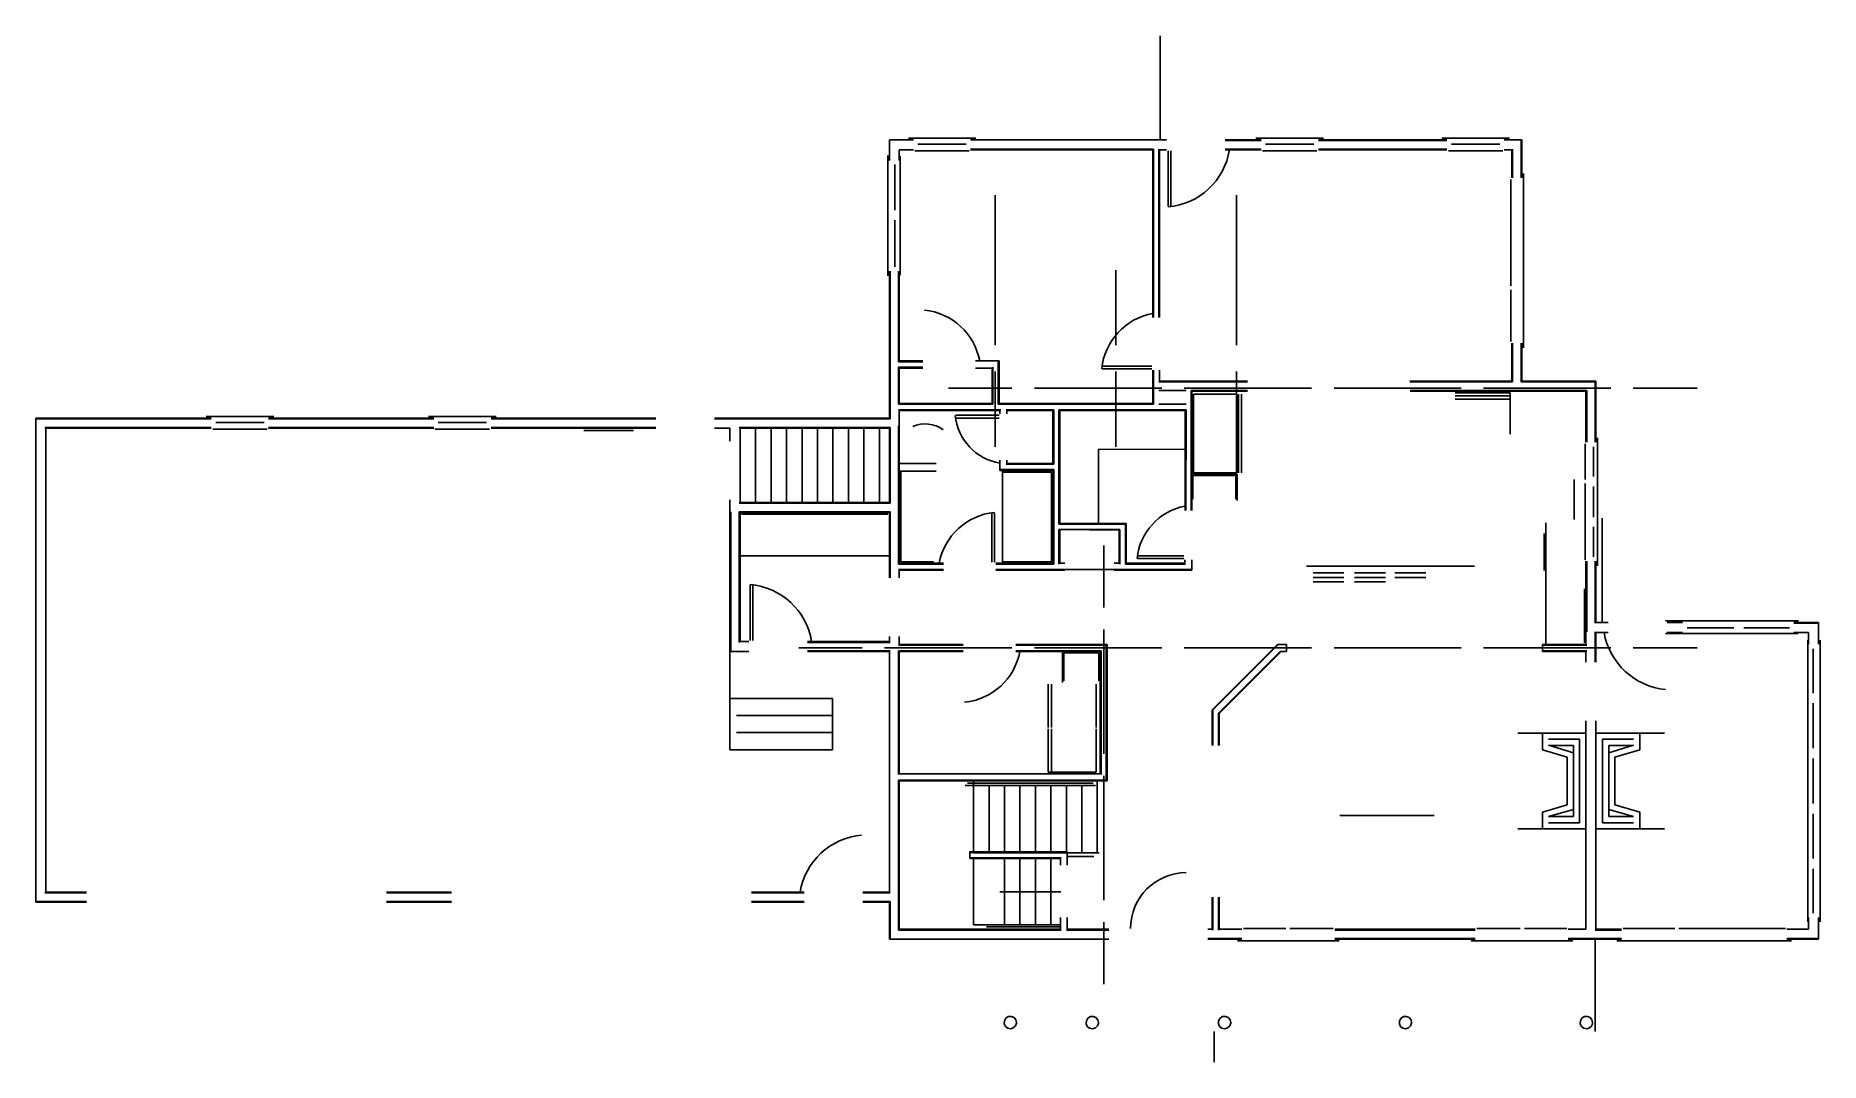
# Model space of a CAD drawing. Header units: inches. Extents: x 115 to 1315, y 208 to 899.
import ezdxf

# ---------------------------------------------------------------- set-up
doc = ezdxf.new("R2010")
doc.units = ezdxf.units.IN
for name, color, linetype in [('A-DOOR', 1, 'Continuous'), ('A-GLAZ', 5, 'Continuous'), ('A-STRS', 3, 'Continuous'), ('A-WALL', 7, 'Continuous')]:
    doc.layers.add(name, color=color, linetype=linetype)

msp = doc.modelspace()

# ---------------------------------------------------------------- linework, layer by layer
at = {"layer": 'A-DOOR'}
for centre, radius, start, end in [((872.660319, 829.306292), 45.965775, -84.797634464, -9.204891109), ((708.615365, 672.231694), 42.147906, 10.571308639, 84.246009573), ((874.180121, 670.433272), 42.262803, 100.561758401, 174.13065834), ((713.270478, 616.384634), 21.218022, 54.743648564, 112.96110121), ((769.432778, 646.755865), 35.956218, -174.537758828, -99.150185477), ((764.233607, 536.176013), 42.182422, 95.813282609, 169.366822922), ((895.791376, 542.986606), 40.170853, 101.13829367, 173.931429375), ((591.595748, 483.840774), 46.047227, 9.346625226, 84.881846621), ((1215.674622, 505.182536), 46.345245, -170.428262337, -95.379148517), ((735.706898, 492.345524), 42.074312, -84.30790542, -10.500588284), ((674.826503, 315.077965), 46.253265, 95.331088704, 170.540517579), ((889.012127, 298.370374), 37.501232, 90.079768095, 179.954749628)]:
    msp.add_arc(centre, radius, start, end, dxfattribs=at)
at = {"layer": 'A-GLAZ'}
for p, q in [((871.519938, 828.640055), (871.519938, 898.720052)), ((747.359945, 829.76001), (702.079915, 829.76001)), ((915.199951, 828.160075), (939.359945, 828.160075)), ((935.839925, 829.76001), (981.279948, 829.76001)), ((977.919922, 828.160075), (1064.159993, 828.160075)), ((1106.23999, 829.76001), (1060.799967, 829.76001)), ((1114.079915, 828.160075), (1114.079915, 803.200033)), ((688.159993, 818.240072), (688.159993, 737.280029)), ((743.039958, 821.280029), (706.399984, 821.280029)), ((740.959961, 825.76001), (708.47998, 825.76001)), ((743.839925, 822.400065), (866.879964, 822.400065)), ((866.879964, 822.400065), (866.879964, 709.120036)), ((870.559977, 822.400065), (870.559977, 709.120036)), ((876.799967, 821.280029), (876.799967, 783.840007)), ((878.559977, 821.280029), (878.559977, 783.840007)), ((915.199951, 822.400065), (939.359945, 822.400065)), ((940.159993, 821.280029), (976.799967, 821.280029)), ((942.23999, 825.76001), (974.719971, 825.76001)), ((977.919922, 822.400065), (1064.159993, 822.400065)), ((1101.919922, 821.280029), (1065.279948, 821.280029)), ((1099.839925, 825.76001), (1067.359945, 825.76001)), ((1108.319987, 822.400065), (1108.319987, 803.200033)), ((692.959961, 781.280029), (692.959961, 812)), ((696.639974, 779.200033), (696.639974, 814.079997)), ((1115.679932, 688.800049), (1115.679932, 806.079997)), ((1107.199951, 730.400065), (1107.199951, 802.079997)), ((760.47998, 791.52002), (760.47998, 741.120036)), ((922.719971, 791.52002), (922.719971, 741.120036)), ((692.959961, 774.560059), (692.959961, 743.360026)), ((696.639974, 776.640055), (696.639974, 741.280029)), ((689.759928, 640.960002), (689.759928, 740.320068)), ((695.519938, 679.359985), (695.519938, 740.320068)), ((760.47998, 741.120036), (760.47998, 690.560059)), ((841.599935, 741.120036), (841.599935, 690.560059)), ((922.719971, 741.120036), (922.719971, 690.560059)), ((1107.199951, 727.840007), (1107.199951, 692.960042)), ((1108.319987, 691.840007), (1108.319987, 665.919963)), ((1114.079915, 691.840007), (1114.079915, 665.919963)), ((711.839925, 679.359985), (695.519938, 679.359985)), ((695.519938, 650.880005), (695.519938, 675.839966)), ((711.839925, 675.839966), (695.519938, 675.839966)), ((758.879964, 650.880005), (758.879964, 675.839966)), ((760.47998, 672.800008), (760.47998, 622.23999)), ((762.559977, 650.880005), (762.559977, 679.359985)), ((865.759928, 676.480021), (832.47998, 676.480021)), ((865.759928, 674.720011), (832.47998, 674.720011)), ((841.599935, 672.800008), (841.599935, 622.23999)), ((866.879964, 673.759969), (866.879964, 650.880005)), ((922.719971, 672.800008), (922.719971, 622.23999)), ((728.959961, 661.76001), (771.679932, 661.76001)), ((786.879964, 661.76001), (829.599935, 661.76001)), ((829.599935, 661.76001), (872.47998, 661.76001)), ((930.079915, 665.919963), (870.559977, 665.919963)), ((888.799967, 660.159993), (870.559977, 660.159993)), ((887.519938, 661.76001), (930.399984, 661.76001)), ((930.079915, 660.159993), (892.159993, 660.159993)), ((892.159993, 660.159993), (892.159993, 579.519979)), ((930.399984, 661.76001), (973.119954, 661.76001)), ((988.319987, 661.76001), (1031.039958, 661.76001)), ((1031.039958, 661.76001), (1073.919922, 661.76001)), ((1108.319987, 665.919963), (1039.359945, 665.919963)), ((1096.799967, 660.159993), (1039.519938, 660.159993)), ((1088.959961, 661.76001), (1131.840007, 661.76001)), ((1096.799967, 660.159993), (1158.239909, 660.159993)), ((1114.079915, 665.919963), (1164, 665.919963)), ((1131.840007, 661.76001), (1174.559896, 661.76001)), ((1158.239909, 660.159993), (1158.239909, 625.279989)), ((1164, 665.919963), (1164, 625.279989)), ((1189.599935, 661.76001), (1232.47998, 661.76001)), ((695.519938, 650.880005), (758.879964, 650.880005)), ((762.559977, 650.880005), (866.879964, 650.880005)), ((870.559977, 650.880005), (888.799967, 650.880005)), ((893.919922, 657.599976), (923.039958, 657.599976)), ((893.919922, 657.599976), (893.919922, 604.800008)), ((923.039958, 657.599976), (923.039958, 604.800008)), ((923.999919, 631.680013), (923.999919, 657.599976)), ((926.079915, 657.599976), (926.079915, 631.680013)), ((1069.759928, 658.559977), (1106.719971, 658.559977)), ((1069.759928, 656.47998), (1106.719971, 656.47998)), ((1069.759928, 654.23999), (1106.719971, 654.23999)), ((1106.719971, 658.559977), (1106.719971, 630.720011)), ((1106.719971, 656.159993), (1106.719971, 630.720011)), ((115.680013, 640.960002), (233.279948, 640.960002)), ((275.360026, 642.559977), (229.919922, 642.559977)), ((268.799967, 638.559977), (236.319987, 638.559977)), ((271.680013, 640.960002), (383.039876, 640.960002)), ((379.360026, 642.559977), (424.799967, 642.559977)), ((385.759928, 638.559977), (418.399902, 638.559977)), ((421.439941, 640.960002), (532.159993, 640.960002)), ((571.679932, 640.960002), (689.759928, 640.960002)), ((695.519938, 647.199992), (764.159993, 647.199992)), ((695.519938, 543.359985), (695.519938, 636.319987)), ((763.039958, 643.519979), (733.919922, 643.519979)), ((763.039958, 641.599976), (733.919922, 641.599976)), ((767.839925, 647.199992), (799.839925, 647.199992)), ((799.839925, 610.559977), (799.839925, 647.199992)), ((803.359945, 570.23999), (803.359945, 647.199992)), ((803.359945, 647.199992), (888.799967, 647.199992)), ((888.799967, 647.199992), (888.639974, 579.519979)), ((121.439941, 635.199992), (233.279948, 635.199992)), ((270.879883, 634.079997), (234.239909, 634.079997)), ((271.680013, 635.199992), (383.039876, 635.199992)), ((383.680013, 634.079997), (420.47998, 634.079997)), ((421.439941, 635.199992), (532.159993, 635.199992)), ((483.839925, 633.279989), (517.119954, 633.279989)), ((588.319987, 635.199992), (689.759928, 635.199992)), ((588.959961, 626.079997), (588.959961, 586.559977)), ((682.559977, 634.720011), (682.559977, 584.800008)), ((689.759928, 584.319987), (689.759928, 635.199992)), ((923.999919, 630.880005), (923.999919, 604.800008)), ((926.079915, 604.800008), (926.079915, 630.880005)), ((1157.119954, 600.159993), (1157.119954, 624.319987)), ((1165.599935, 542.23999), (1165.599935, 628.319987)), ((829.919922, 570.720011), (829.919922, 620.640015)), ((829.919922, 620.640015), (888.159993, 620.47998)), ((1162.719971, 602.23999), (1162.719971, 622.23999)), ((695.999919, 611.039998), (720.799967, 611.039998)), ((718.879964, 605.920003), (695.999919, 605.920003)), ((695.999919, 605.920003), (695.999919, 544)), ((695.999919, 605.920003), (695.999919, 544)), ((720.799967, 605.920003), (695.999919, 605.920003)), ((697.119954, 544.960002), (697.119954, 605.920003)), ((799.839925, 606.880005), (764.159993, 606.880005)), ((799.199951, 606.399984), (765.279948, 606.399984)), ((765.279948, 544), (765.279948, 606.399984)), ((765.279948, 605.279989), (798.23999, 605.279989)), ((799.839925, 610.559977), (767.839925, 610.559977)), ((798.23999, 605.279989), (798.23999, 544.960002)), ((799.199951, 606.399984), (799.199951, 544)), ((799.839925, 543.359985), (799.839925, 606.880005)), ((892.639974, 603.840007), (923.199951, 603.840007)), ((892.639974, 586.23999), (892.639974, 603.840007)), ((893.439941, 603.039998), (922.399984, 603.039998)), ((893.439941, 587.039998), (893.439941, 603.039998)), ((893.919922, 604.800008), (923.039958, 604.800008)), ((922.399984, 603.039998), (922.399984, 587.039998)), ((923.199951, 603.840007), (923.199951, 586.23999)), ((1149.919922, 573.279989), (1149.919922, 600.319987)), ((1157.119954, 597.599976), (1157.119954, 546.23999)), ((1162.719971, 595.519979), (1162.719971, 575.039998)), ((582.719971, 578.559977), (582.719971, 485.119954)), ((689.759928, 584.319987), (588.319987, 584.319987)), ((689.759928, 578.559977), (588.319987, 578.559977)), ((588.319987, 578.559977), (588.319987, 490.720052)), ((689.279948, 578.079997), (588.959961, 578.079997)), ((688.159993, 576.960002), (589.919922, 576.960002)), ((689.759928, 534.23999), (689.759928, 578.559977)), ((758.23999, 544.640015), (758.23999, 577.920003)), ((759.999919, 544.640015), (759.999919, 577.920003)), ((803.359945, 570.23999), (847.999919, 570.23999)), ((803.359945, 543.359985), (803.359945, 566.559977)), ((803.359945, 566.559977), (844.319987, 566.559977)), ((844.319987, 543.359985), (844.319987, 566.559977)), ((847.999919, 543.359985), (847.999919, 570.23999)), ((1130.719971, 571.199992), (1130.719971, 489.279948)), ((1162.719971, 568.319987), (1162.719971, 548.319987)), ((1168.639974, 504.159993), (1168.639974, 574.23999)), ((833.439941, 514.079997), (833.439941, 555.840007)), ((1129.599935, 539.039998), (1129.599935, 564)), ((689.279948, 548.960002), (588.959961, 548.960002)), ((725.599935, 543.359985), (695.519938, 543.359985)), ((695.999919, 544), (718.879964, 544)), ((695.999919, 544), (718.879964, 544)), ((718.879964, 544.960002), (697.119954, 544.960002)), ((799.839925, 543.359985), (760.959961, 543.359985)), ((798.23999, 544.960002), (765.279948, 544.960002)), ((765.279948, 544), (799.199951, 544)), ((888.47998, 543.359985), (847.999919, 543.359985)), ((887.359945, 548.960002), (856.159993, 548.960002)), ((887.359945, 547.199992), (856.159993, 547.199992)), ((969.759928, 542.079997), (1082.879964, 542.079997)), ((1158.239909, 545.279989), (1158.239909, 497.920003)), ((1164, 545.279989), (1164, 503.680013)), ((595.679932, 492), (595.679932, 529.439982)), ((597.439941, 492), (597.439941, 529.439982)), ((725.599935, 539.840007), (695.519938, 539.840007)), ((807.199951, 539.840007), (760.959961, 539.840007)), ((892.159993, 539.840007), (840.47998, 539.840007)), ((995.039958, 537.599976), (974.23999, 537.599976)), ((995.039958, 534.399984), (974.23999, 534.399984)), ((974.23999, 531.359985), (995.039958, 531.359985)), ((1022.879964, 537.599976), (1002.079915, 537.599976)), ((1022.879964, 534.399984), (1002.079915, 534.399984)), ((1002.079915, 531.359985), (1022.879964, 531.359985)), ((1050.079915, 537.599976), (1029.279948, 537.599976)), ((1050.079915, 534.399984), (1029.279948, 534.399984)), ((1156.799967, 490.399984), (1156.799967, 526.720052)), ((1157.759928, 489.279948), (1157.759928, 527.680013)), ((1300.639974, 505.279948), (1219.840007, 505.279948)), ((833.439941, 457.439941), (833.439941, 499.360026)), ((1164, 497.920003), (1164, 477.439941)), ((1259.199951, 496.799967), (1223.840007, 496.799967)), ((1257.119954, 500.47998), (1225.919922, 500.47998)), ((1261.759928, 496.799967), (1296.639974, 496.799967)), ((1263.840007, 500.47998), (1294.559896, 500.47998)), ((1297.599935, 503.680013), (1313.759928, 503.680013)), ((582.079915, 485.119954), (582.079915, 418.559977)), ((628.319987, 487.040039), (671.039958, 487.040039)), ((634.23999, 490.720052), (689.759928, 490.720052)), ((634.23999, 485.119954), (689.759928, 485.119954)), ((686.079915, 487.040039), (728.959961, 487.040039)), ((738.879964, 488.799967), (695.519938, 488.799967)), ((695.519938, 401.76001), (695.519938, 485.119954)), ((738.879964, 485.119954), (695.519938, 485.119954)), ((728.959961, 487.040039), (771.679932, 487.040039)), ((835.199951, 488.799967), (774.23999, 488.799967)), ((831.679932, 485.119954), (774.23999, 485.119954)), ((786.879964, 487.040039), (829.599935, 487.040039)), ((831.039958, 484.639974), (805.759928, 484.639974)), ((805.759928, 484.639974), (805.759928, 463.840007)), ((830.079915, 483.680013), (806.719971, 483.680013)), ((806.719971, 483.680013), (806.719971, 464.959961)), ((829.599935, 487.040039), (872.47998, 487.040039)), ((830.079915, 464.959961), (830.079915, 483.680013)), ((831.039958, 463.840007), (831.039958, 484.639974)), ((831.679932, 401.76001), (831.679932, 485.119954)), ((835.199951, 453.279948), (835.199951, 488.799967)), ((887.519938, 487.040039), (930.399984, 487.040039)), ((950.399984, 488.799967), (906.879964, 445.279948)), ((952.639974, 485.119954), (910.559977, 443.040039)), ((930.399984, 487.040039), (973.119954, 487.040039)), ((988.319987, 487.040039), (1031.039958, 487.040039)), ((1031.039958, 487.040039), (1073.919922, 487.040039)), ((1088.959961, 487.040039), (1131.840007, 487.040039)), ((1158.239909, 488.799967), (1129.119954, 488.799967)), ((1158.239909, 485.119954), (1129.119954, 485.119954)), ((1131.840007, 487.040039), (1174.559896, 487.040039)), ((1189.599935, 487.040039), (1232.47998, 487.040039)), ((1306.879964, 380.319987), (1306.879964, 488.47998)), ((1310.559896, 456.639974), (1310.559896, 486.399984)), ((796.159993, 433.439941), (796.159993, 462.559977)), ((796.159993, 462.559977), (796.159993, 433.439941)), ((798.23999, 433.439941), (798.23999, 462.559977)), ((828.47998, 462.559977), (828.47998, 433.439941)), ((833.439941, 415.680013), (833.439941, 457.439941)), ((835.199951, 398.079997), (835.199951, 453.279948)), ((906.879964, 445.279948), (906.879964, 421.279948)), ((1310.559896, 419.52002), (1310.559896, 449.76001)), ((796.159993, 403.360026), (796.159993, 432.47998)), ((796.159993, 432.47998), (796.159993, 403.360026)), ((798.23999, 403.360026), (798.23999, 432.47998)), ((828.47998, 432.47998), (828.47998, 403.360026)), ((910.559977, 443.040039), (910.559977, 421.279948)), ((1128.47998, 429.76001), (1111.839925, 429.76001)), ((1153.439941, 425.599935), (1132.639974, 425.599935)), ((1132.639974, 421.599935), (1149.279948, 416.47998)), ((1149.279948, 421.439941), (1132.639974, 421.439941)), ((1149.279948, 373.599935), (1149.279948, 421.439941)), ((1153.439941, 369.439941), (1153.439941, 425.599935)), ((1168.959961, 369.439941), (1168.959961, 425.599935)), ((1168.959961, 425.599935), (1189.759928, 425.599935)), ((1189.759928, 421.599935), (1173.119954, 416.47998)), ((1173.119954, 373.599935), (1173.119954, 421.439941)), ((1173.119954, 421.439941), (1189.759928, 421.439941)), ((1193.919922, 429.76001), (1210.559896, 429.76001)), ((1149.279948, 416.47998), (1149.279948, 378.399984)), ((1173.119954, 416.47998), (1173.119954, 378.399984)), ((1310.559896, 382.399984), (1310.559896, 412.639974)), ((695.519938, 322.23999), (695.519938, 398.079997)), ((695.519938, 398.079997), (803.999919, 398.079997)), ((828.47998, 403.360026), (796.159993, 403.360026)), ((803.999919, 398.079997), (835.199951, 398.079997)), ((829.119954, 397.599935), (829.119954, 349.119954)), ((833.439941, 359.200033), (833.439941, 400.959961)), ((827.999919, 394.399984), (740.319987, 394.399984)), ((826.399984, 396), (741.919922, 396)), ((797.919922, 394.720052), (797.919922, 349.920003)), ((808.319987, 394.720052), (808.319987, 349.920003)), ((818.719971, 394.720052), (818.719971, 349.119954)), ((992.319987, 374.399984), (1017.439941, 374.399984)), ((1004.959961, 374.399984), (1055.679932, 374.399984)), ((1132.639974, 373.599935), (1149.279948, 378.399984)), ((1132.639974, 373.599935), (1149.279948, 373.599935)), ((1189.759928, 373.599935), (1173.119954, 378.399984)), ((1189.759928, 373.599935), (1173.119954, 373.599935)), ((1306.879964, 377.599935), (1306.879964, 306.559977)), ((1310.559896, 375.52002), (1310.559896, 345.279948)), ((1128.47998, 365.279948), (1111.839925, 365.279948)), ((1132.639974, 369.439941), (1153.439941, 369.439941)), ((1189.759928, 369.439941), (1168.959961, 369.439941)), ((1193.919922, 365.279948), (1210.559896, 365.279948)), ((744.159993, 349.439941), (808.47998, 349.439941)), ((809.119954, 349.119954), (830.399984, 349.119954)), ((833.439941, 317.279948), (833.439941, 359.200033)), ((744.159993, 345.76001), (804.799967, 345.76001)), ((797.919922, 300.799967), (797.919922, 345.279948)), ((809.119954, 346.720052), (826.879964, 346.720052)), ((1310.559896, 338.399984), (1310.559896, 308.639974)), ((149.439941, 316.47998), (115.680013, 316.47998)), ((149.439941, 322.23999), (121.439941, 322.23999)), ((394.879883, 322.23999), (351.200033, 322.23999)), ((394.879883, 316.47998), (351.200033, 316.47998)), ((631.999919, 322.23999), (596.639974, 322.23999)), ((631.999919, 316.47998), (596.639974, 316.47998)), ((689.759928, 322.23999), (671.519938, 322.23999)), ((689.759928, 316.47998), (671.519938, 316.47998)), ((689.759928, 291.52002), (689.759928, 316.47998)), ((695.519938, 297.279948), (695.519938, 322.23999)), ((804.639974, 323.040039), (763.519938, 323.040039)), ((906.879964, 319.360026), (906.879964, 297.279948)), ((910.559977, 319.360026), (910.559977, 297.279948)), ((804.319987, 300.799967), (754.719971, 300.799967)), ((833.439941, 260.799967), (833.439941, 302.559977)), ((804.799967, 297.279948), (695.519938, 297.279948)), ((804.319987, 299.360026), (754.559977, 299.360026)), ((836.959961, 297.279948), (808.47998, 297.279948)), ((926.399984, 291.52002), (903.519938, 291.52002)), ((923.359945, 289.920003), (991.679932, 289.920003)), ((955.999919, 298.399984), (927.359945, 298.399984)), ((958.559977, 298.399984), (987.679932, 298.399984)), ((1083.359945, 297.279948), (988.799967, 297.279948)), ((1083.359945, 291.52002), (988.799967, 291.52002)), ((1148.959961, 289.920003), (1080.47998, 289.920003)), ((1113.599935, 298.399984), (1084.47998, 298.399984)), ((1116.319987, 298.399984), (1144.799967, 298.399984)), ((1181.759928, 291.52002), (1145.759928, 291.52002)), ((1181.759928, 297.279948), (1164, 297.279948)), ((1164, 291.52002), (1164, 229.119954)), ((1178.559896, 289.920003), (1296, 289.920003)), ((1217.599935, 298.399984), (1182.719971, 298.399984)), ((1220.159993, 298.399984), (1292, 298.399984)), ((1313.759928, 291.52002), (1292.959961, 291.52002)), ((907.679932, 208.319987), (907.679932, 229.119954))]:
    msp.add_line(p, q, dxfattribs=at)
at = {"layer": 'A-STRS'}
for p, q in [((588.96, 586.56), (588.96, 626.08)), ((599.36, 584.8), (599.36, 634.72)), ((609.76, 584.8), (609.76, 634.72)), ((620.16, 584.8), (620.16, 634.72)), ((630.56, 584.8), (630.56, 634.72)), ((640.96, 584.8), (640.96, 634.72)), ((651.36, 584.8), (651.36, 634.72)), ((661.76, 584.8), (661.76, 634.72)), ((672.16, 584.8), (672.16, 634.72)), ((682.56, 584.8), (682.56, 634.72)), ((586.4, 452.96), (651.04, 452.96)), ((586.4, 441.44), (651.04, 441.44)), ((586.4, 430.08), (651.04, 430.08)), ((582.08, 418.56), (651.04, 418.56)), ((829.12, 349.12), (829.12, 397.6)), ((745.92, 349.92), (745.92, 394.72)), ((756.32, 349.92), (756.32, 394.72)), ((766.72, 349.92), (766.72, 394.72)), ((777.12, 349.92), (777.12, 394.72)), ((787.52, 349.92), (787.52, 394.72)), ((797.92, 349.92), (797.92, 394.72)), ((808.32, 349.92), (808.32, 394.72)), ((818.72, 349.12), (818.72, 394.72)), ((745.92, 300.8), (745.92, 345.28)), ((766.72, 300.8), (766.72, 345.28)), ((777.12, 300.8), (777.12, 345.28)), ((787.52, 300.8), (787.52, 345.28)), ((797.92, 300.8), (797.92, 345.28))]:
    msp.add_line(p, q, dxfattribs=at)
for points in [[(588.96, 584.8), (588.96, 634.72), (682.56, 634.72), (682.56, 584.8), (588.96, 584.8)], [(582.08, 418.56), (651.04, 418.56), (651.04, 452.96), (582.08, 452.96), (582.08, 418.56)], [(745.92, 349.12), (745.92, 397.6), (829.12, 397.6), (829.12, 349.12), (745.92, 349.12)], [(745.92, 300.8), (745.92, 345.28), (797.92, 345.28), (797.92, 300.8), (745.92, 300.8)]]:
    msp.add_lwpolyline(points, dxfattribs=at)
at = {"layer": 'A-WALL'}
for p, q in [((689.279948, 828.640055), (705.439941, 828.640055)), ((689.279948, 814.880046), (689.279948, 828.640055)), ((689.279948, 814.880046), (689.279948, 828.640055)), ((743.839925, 828.640055), (875.679932, 828.640055)), ((915.199951, 828.640055), (939.359945, 828.640055)), ((977.919922, 828.640055), (1064.159993, 828.640055)), ((1102.719971, 828.640055), (1114.559977, 828.640055)), ((1114.559977, 828.640055), (1114.559977, 803.200033)), ((688.159993, 737.600016), (688.159993, 817.76001)), ((695.999919, 821.920003), (705.439941, 821.920003)), ((695.999919, 814.880046), (695.999919, 821.920003)), ((696.639974, 737.600016), (696.639974, 817.76001)), ((743.839925, 821.920003), (866.399984, 821.920003)), ((866.399984, 821.920003), (866.399984, 709.120036)), ((871.039958, 821.920003), (875.679932, 821.920003)), ((871.039958, 821.920003), (871.039958, 709.120036)), ((915.199951, 821.920003), (939.359945, 821.920003)), ((977.919922, 821.920003), (1064.159993, 821.920003)), ((1102.719971, 821.920003), (1107.839925, 821.920003)), ((1107.839925, 821.920003), (1107.839925, 803.200033)), ((689.279948, 641.439982), (689.279948, 740.320068)), ((695.999919, 679.999959), (695.999919, 740.320068)), ((1107.839925, 691.840007), (1107.839925, 666.400024)), ((1114.559977, 691.840007), (1114.559977, 666.400024)), ((711.839925, 679.999959), (695.999919, 679.999959)), ((695.999919, 651.359985), (695.999919, 675.199992)), ((711.839925, 675.199992), (695.999919, 675.199992)), ((763.039958, 679.999959), (747.199951, 679.999959)), ((758.399984, 675.199992), (747.199951, 675.199992)), ((758.399984, 651.359985), (758.399984, 675.199992)), ((763.039958, 651.359985), (763.039958, 679.999959)), ((866.399984, 673.759969), (866.399984, 651.359985)), ((871.039958, 673.759969), (871.039958, 666.400024)), ((888.799967, 660.159993), (870.559977, 660.159993)), ((930.079915, 666.400024), (871.039958, 666.400024)), ((1107.839925, 666.400024), (1039.359945, 666.400024)), ((1114.559977, 666.400024), (1164.47998, 666.400024)), ((1164.47998, 666.400024), (1164.47998, 625.279989)), ((695.999919, 651.359985), (758.399984, 651.359985)), ((763.039958, 651.359985), (866.399984, 651.359985)), ((870.559977, 650.880005), (888.799967, 650.880005)), ((930.079915, 659.680013), (892.639974, 659.680013)), ((892.639974, 659.680013), (892.639974, 579.519979)), ((922.719971, 657.599976), (922.719971, 604.800008)), ((923.999919, 657.599976), (923.999919, 604.800008)), ((926.079915, 657.599976), (926.079915, 604.800008)), ((926.079915, 657.599976), (926.079915, 604.800008)), ((1096.319987, 659.680013), (1039.519938, 659.680013)), ((1096.319987, 659.680013), (1157.759928, 659.680013)), ((1157.759928, 659.680013), (1157.759928, 625.279989)), ((115.200033, 316), (115.200033, 641.439982)), ((115.200033, 641.439982), (233.279948, 641.439982)), ((271.680013, 641.439982), (383.039876, 641.439982)), ((421.439941, 641.439982), (532.159993, 641.439982)), ((571.679932, 641.439982), (689.279948, 641.439982)), ((571.679932, 641.439982), (689.279948, 641.439982)), ((695.999919, 635.680013), (695.999919, 646.720011)), ((695.999919, 646.720011), (763.679932, 646.720011)), ((763.679932, 644.47998), (763.679932, 646.720011)), ((768.319987, 646.720011), (799.199951, 646.720011)), ((768.319987, 644.47998), (768.319987, 646.720011)), ((799.199951, 611.039998), (799.199951, 646.720011)), ((803.999919, 646.720011), (888.159993, 646.720011)), ((803.999919, 570.720011), (803.999919, 646.720011)), ((888.159993, 646.720011), (888.159993, 579.519979)), ((121.919922, 322.720052), (121.919922, 634.720011)), ((121.919922, 634.720011), (233.279948, 634.720011)), ((271.680013, 634.720011), (383.039876, 634.720011)), ((421.439941, 634.720011), (532.159993, 634.720011)), ((571.679932, 634.720011), (582.079915, 634.720011)), ((582.079915, 626.079997), (582.079915, 634.720011)), ((588.959961, 634.720011), (689.279948, 634.720011)), ((588.959961, 634.720011), (689.279948, 634.720011)), ((588.959961, 626.079997), (588.959961, 634.720011)), ((689.279948, 584.800008), (689.279948, 634.720011)), ((695.999919, 544), (695.999919, 635.680013)), ((763.679932, 611.039998), (763.679932, 613.279989)), ((768.319987, 611.039998), (768.319987, 613.279989)), ((763.679932, 606.399984), (763.679932, 611.039998)), ((799.199951, 606.399984), (763.679932, 606.399984)), ((799.199951, 611.039998), (768.319987, 611.039998)), ((799.199951, 544), (799.199951, 606.399984)), ((582.079915, 578.079997), (582.079915, 586.559977)), ((582.079915, 578.079997), (582.079915, 578.079997)), ((582.079915, 578.079997), (582.079915, 484.47998)), ((588.959961, 584.800008), (588.959961, 586.559977)), ((689.279948, 584.800008), (588.959961, 584.800008)), ((689.279948, 578.079997), (588.959961, 578.079997)), ((588.959961, 578.079997), (588.959961, 491.360026)), ((689.279948, 534.23999), (689.279948, 578.079997)), ((803.999919, 570.720011), (848.47998, 570.720011)), ((803.999919, 544), (803.999919, 566.559977)), ((803.999919, 566.559977), (843.839925, 566.079997)), ((843.839925, 544), (843.839925, 566.079997)), ((848.47998, 544), (848.47998, 570.720011)), ((725.599935, 544), (695.999919, 544)), ((799.199951, 544), (760.959961, 544)), ((807.199951, 544), (803.999919, 544)), ((843.839925, 544), (840.47998, 544)), ((887.999919, 544), (848.47998, 544)), ((887.999919, 546.23999), (887.999919, 544)), ((892.639974, 546.23999), (892.639974, 539.199992)), ((1157.759928, 545.279989), (1157.759928, 497.439941)), ((1164.47998, 545.279989), (1164.47998, 504.159993)), ((695.999919, 534.23999), (695.999919, 539.199992)), ((725.599935, 539.199992), (695.999919, 539.199992)), ((807.199951, 539.199992), (760.959961, 539.199992)), ((840.47998, 539.840007), (807.199951, 539.840007)), ((892.639974, 539.199992), (840.47998, 539.199992)), ((1164.47998, 504.159993), (1172.799967, 504.159993)), ((1211.359945, 505.279948), (1300.319987, 505.279948)), ((1212.319987, 504.159993), (1222.719971, 504.159993)), ((1297.599935, 504.159993), (1314.239909, 504.159993)), ((1314.239909, 504.159993), (1314.239909, 489.599935)), ((689.279948, 491.360026), (689.279948, 494.720052)), ((695.999919, 489.279948), (695.999919, 494.720052)), ((1157.759928, 497.439941), (1157.759928, 489.279948)), ((1164.47998, 497.439941), (1164.47998, 477.439941)), ((1164.47998, 497.439941), (1172.799967, 497.439941)), ((1211.359945, 496.799967), (1300.319987, 496.799967)), ((1212.319987, 497.439941), (1222.719971, 497.439941)), ((1297.599935, 497.439941), (1307.519938, 497.439941)), ((1306.879964, 302.880046), (1306.879964, 492.159993)), ((1307.519938, 497.439941), (1307.519938, 489.599935)), ((1315.359945, 302.880046), (1315.359945, 492.159993)), ((582.079915, 484.47998), (594.719971, 484.47998)), ((588.959961, 491.360026), (594.719971, 491.360026)), ((634.23999, 491.360026), (689.279948, 491.360026)), ((634.23999, 484.47998), (689.279948, 484.47998)), ((689.279948, 322.720052), (689.279948, 484.47998)), ((738.879964, 489.279948), (695.999919, 489.279948)), ((695.999919, 402.23999), (695.999919, 484.639974)), ((738.879964, 484.639974), (695.999919, 484.639974)), ((695.999919, 474.559977), (695.999919, 484.639974)), ((835.839925, 489.279948), (774.23999, 489.279948)), ((831.039958, 484.639974), (774.23999, 484.639974)), ((831.039958, 402.23999), (831.039958, 484.639974)), ((835.839925, 452.639974), (835.839925, 489.279948)), ((950.23999, 489.279948), (906.399984, 445.439941)), ((952.799967, 484.639974), (911.039958, 442.880046)), ((956.319987, 489.279948), (950.23999, 489.279948)), ((956.319987, 484.639974), (952.799967, 484.639974)), ((956.319987, 489.279948), (956.319987, 484.639974)), ((1157.759928, 489.279948), (1128.639974, 489.279948)), ((1128.639974, 484.639974), (1128.639974, 489.279948)), ((1157.759928, 484.639974), (1128.639974, 484.639974)), ((1157.759928, 484.639974), (1157.759928, 477.439941)), ((835.839925, 397.599935), (835.839925, 452.639974)), ((906.399984, 445.439941), (906.399984, 421.279948)), ((911.039958, 442.880046), (911.039958, 421.279948)), ((1157.759928, 437.920003), (1157.759928, 297.76001)), ((1164.47998, 437.920003), (1164.47998, 297.76001)), ((1157.759928, 429.76001), (1128.47998, 429.76001)), ((1128.47998, 429.76001), (1128.47998, 418.399984)), ((1157.759928, 365.279948), (1157.759928, 429.76001)), ((1164.47998, 429.76001), (1193.919922, 429.76001)), ((1164.47998, 365.279948), (1164.47998, 429.76001)), ((1193.919922, 429.76001), (1193.919922, 418.399984)), ((1128.47998, 418.399984), (1145.119954, 413.439941)), ((1145.119954, 413.439941), (1145.119954, 381.439941)), ((1193.919922, 418.399984), (1177.279948, 413.439941)), ((1177.279948, 413.439941), (1177.279948, 381.439941)), ((695.999919, 402.23999), (831.039958, 402.23999)), ((695.999919, 297.76001), (695.999919, 397.599935)), ((695.999919, 397.599935), (804.639974, 397.599935)), ((804.639974, 397.599935), (835.839925, 397.599935)), ((1128.47998, 376.639974), (1145.119954, 381.439941)), ((1128.47998, 376.639974), (1128.47998, 365.279948)), ((1193.919922, 376.639974), (1177.279948, 381.439941)), ((1193.919922, 376.639974), (1193.919922, 365.279948)), ((1157.759928, 365.279948), (1128.47998, 365.279948)), ((1164.47998, 365.279948), (1193.919922, 365.279948)), ((743.519938, 349.920003), (808.959961, 349.920003)), ((743.519938, 345.279948), (743.519938, 349.920003)), ((808.959961, 340.959961), (808.959961, 349.920003)), ((743.519938, 345.279948), (804.319987, 345.279948)), ((804.319987, 340.959961), (804.319987, 345.279948)), ((149.439941, 316), (115.200033, 316)), ((149.439941, 322.720052), (121.919922, 322.720052)), ((394.879883, 322.720052), (351.200033, 322.720052)), ((394.879883, 316), (351.200033, 316)), ((631.999919, 322.720052), (596.639974, 322.720052)), ((631.999919, 316), (596.639974, 316)), ((689.279948, 322.720052), (671.519938, 322.720052)), ((689.279948, 316), (671.519938, 316)), ((689.279948, 291.040039), (689.279948, 316)), ((906.399984, 319.360026), (906.399984, 297.76001)), ((911.039958, 319.360026), (911.039958, 297.76001)), ((804.319987, 297.76001), (804.319987, 305.76001)), ((808.959961, 297.76001), (808.959961, 305.600016)), ((1307.519938, 305.600016), (1307.519938, 297.76001)), ((1314.239909, 305.600016), (1314.239909, 291.040039)), ((836.959961, 291.040039), (689.279948, 291.040039)), ((804.319987, 297.76001), (695.999919, 297.76001)), ((836.959961, 297.76001), (808.959961, 297.76001)), ((906.399984, 297.76001), (903.519938, 297.76001)), ((926.399984, 291.040039), (903.519938, 291.040039)), ((926.399984, 297.76001), (911.039958, 297.76001)), ((1083.359945, 297.76001), (988.799967, 297.76001)), ((1083.359945, 291.040039), (988.799967, 291.040039)), ((1157.759928, 297.76001), (1145.759928, 297.76001)), ((1181.759928, 291.040039), (1145.759928, 291.040039)), ((1181.759928, 297.76001), (1164.47998, 297.76001)), ((1307.519938, 297.76001), (1292.959961, 297.76001)), ((1314.239909, 291.040039), (1292.959961, 291.040039)), ((766.719971, 236.319987), (766.559977, 234.23999)), ((766.559977, 234.23999), (767.359945, 232.47998)), ((767.679932, 237.920003), (766.719971, 236.319987)), ((767.359945, 232.47998), (768.959961, 231.360026)), ((769.279948, 239.040039), (767.679932, 237.920003)), ((768.959961, 231.360026), (770.879964, 230.880046)), ((771.199951, 239.200033), (769.279948, 239.040039)), ((770.879964, 230.880046), (772.639974, 231.52002)), ((773.119954, 238.399984), (771.199951, 239.200033)), ((772.639974, 231.52002), (774.079915, 232.799967)), ((774.399984, 236.959961), (773.119954, 238.399984)), ((774.079915, 232.799967), (774.719971, 234.559977)), ((774.879964, 235.040039), (774.399984, 236.959961)), ((774.719971, 234.559977), (774.879964, 235.040039)), ((821.759928, 236.319987), (821.599935, 234.23999)), ((821.599935, 234.23999), (822.399984, 232.47998)), ((822.719971, 237.920003), (821.759928, 236.319987)), ((822.399984, 232.47998), (823.999919, 231.360026)), ((824.47998, 239.040039), (822.719971, 237.920003)), ((823.999919, 231.360026), (825.919922, 230.880046)), ((826.399984, 239.200033), (824.47998, 239.040039)), ((825.919922, 230.880046), (827.839925, 231.52002)), ((828.159993, 238.399984), (826.399984, 239.200033)), ((827.839925, 231.52002), (829.279948, 232.799967)), ((829.439941, 236.959961), (828.159993, 238.399984)), ((829.279948, 232.799967), (829.919922, 234.559977)), ((829.919922, 235.040039), (829.439941, 236.959961)), ((829.919922, 234.559977), (829.919922, 235.040039)), ((910.719971, 236.319987), (910.559977, 234.23999)), ((910.559977, 234.23999), (911.359945, 232.47998)), ((911.679932, 237.920003), (910.719971, 236.319987)), ((911.359945, 232.47998), (912.959961, 231.360026)), ((913.279948, 239.040039), (911.679932, 237.920003)), ((912.959961, 231.360026), (914.879964, 230.880046)), ((915.359945, 239.200033), (913.279948, 239.040039)), ((914.879964, 230.880046), (916.799967, 231.52002)), ((917.119954, 238.399984), (915.359945, 239.200033)), ((916.799967, 231.52002), (918.23999, 232.799967)), ((918.399984, 236.959961), (917.119954, 238.399984)), ((918.23999, 232.799967), (918.879964, 234.559977)), ((918.879964, 235.040039), (918.399984, 236.959961)), ((918.879964, 234.559977), (918.879964, 235.040039)), ((1033.439941, 237.920003), (1032.319987, 236.319987)), ((1032.319987, 236.319987), (1032.319987, 234.23999)), ((1032.319987, 234.23999), (1033.119954, 232.47998)), ((1033.119954, 232.47998), (1034.559977, 231.360026)), ((1035.039958, 239.040039), (1033.439941, 237.920003)), ((1034.559977, 231.360026), (1036.47998, 230.880046)), ((1036.959961, 239.200033), (1035.039958, 239.040039)), ((1036.47998, 230.880046), (1038.399984, 231.52002)), ((1038.879964, 238.399984), (1036.959961, 239.200033)), ((1038.399984, 231.52002), (1039.839925, 232.799967)), ((1040.159993, 236.959961), (1038.879964, 238.399984)), ((1039.839925, 232.799967), (1040.47998, 234.559977)), ((1040.47998, 235.040039), (1040.159993, 236.959961)), ((1040.47998, 234.559977), (1040.47998, 235.040039)), ((1154.079915, 236.319987), (1153.919922, 234.23999)), ((1153.919922, 234.23999), (1154.719971, 232.47998)), ((1155.039958, 237.920003), (1154.079915, 236.319987)), ((1154.719971, 232.47998), (1156.319987, 231.360026)), ((1156.639974, 239.040039), (1155.039958, 237.920003)), ((1156.319987, 231.360026), (1158.239909, 230.880046)), ((1158.719971, 239.200033), (1156.639974, 239.040039)), ((1158.239909, 230.880046), (1160.159993, 231.52002)), ((1160.47998, 238.399984), (1158.719971, 239.200033)), ((1160.159993, 231.52002), (1161.599935, 232.799967)), ((1161.759928, 236.959961), (1160.47998, 238.399984)), ((1161.599935, 232.799967), (1162.239909, 234.559977)), ((1162.239909, 235.040039), (1161.759928, 236.959961)), ((1162.239909, 234.559977), (1162.239909, 235.040039))]:
    msp.add_line(p, q, dxfattribs=at)

doc.saveas('drawing.dxf')
